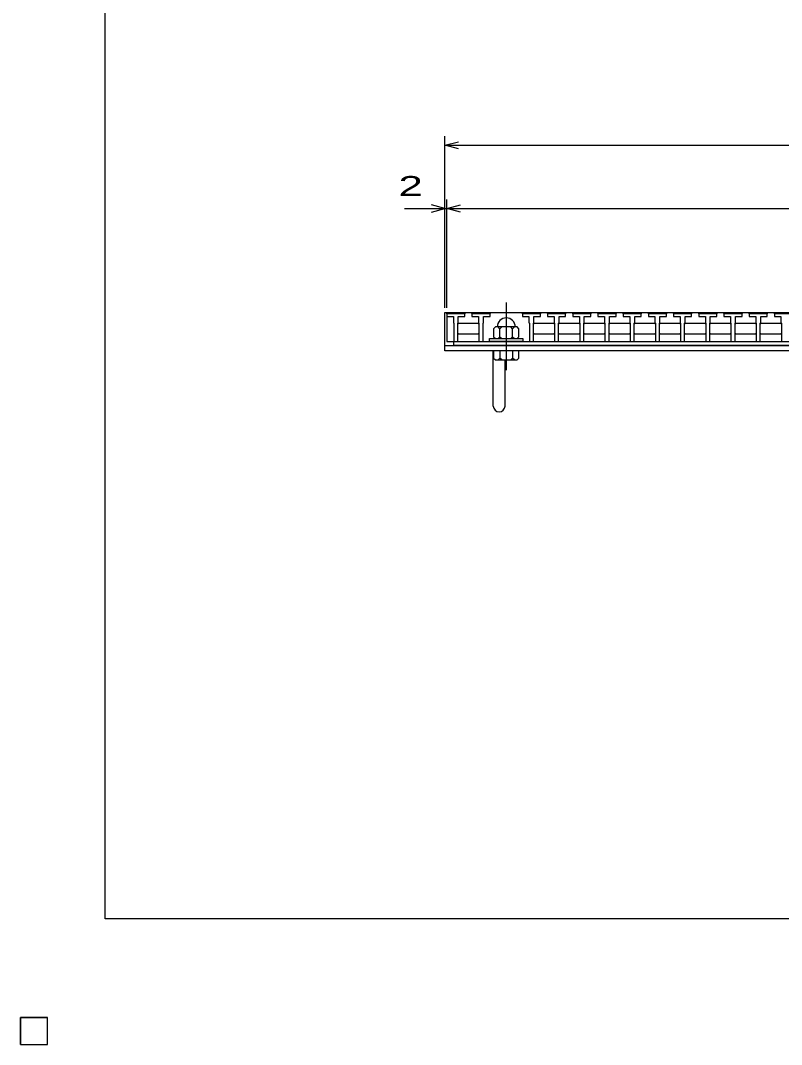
# Model space of a CAD drawing. Units: millimetres, scale not verified. Extents: x -1823 to 1731, y -1286 to 1054.
# Drawn here: x -1823 to -980, y -1286 to -152 of the extents above; entities that cross this region are included whole.
import ezdxf
from ezdxf.enums import TextEntityAlignment as Align

# ---------------------------------------------------------------- set-up
doc = ezdxf.new("R2010")
doc.units = ezdxf.units.MM
doc.header["$LTSCALE"] = 10
doc.linetypes.add('CHAIN', pattern=[18.5, 12, -1.5, 3.5, -1.5])
for name, color, linetype, lineweight in [('0_2', 150, 'Continuous', 25), ('16', 3, 'Continuous', 25), ('19', 6, 'Continuous', 25), ('22', 2, 'Continuous', 25)]:
    doc.layers.add(name, color=color, linetype=linetype, lineweight=lineweight)
doc.styles.add('ベクトル', font='')
doc.styles.get('ベクトル').set_extended_font_data('ベクトル')

msp = doc.modelspace()

# ---------------------------------------------------------------- linework, layer by layer
at = {"layer": '0_2'}
for p, q in [((-1729, -1146.5), (-1729, 1053.5)), ((1731, -1146.5), (-1729, -1146.5))]:
    msp.add_line(p, q, dxfattribs=at)
at = {"layer": '16', "linetype": 'CHAIN'}
msp.add_line((-1284.9, -464.15), (-1284.9, -539.15), dxfattribs=at)
at = {"layer": '16'}
for p, q in [((-1350.7, -476.65), (-1350.2, -475.15)), ((-1350.7, -475.15), (-354.7, -475.15)), ((-1350.7, -475.15), (-1350.7, -507.15)), ((-1350.2, -475.15), (-1347.3, -475.15)), ((-1347.3, -475.15), (-1346.8, -476.65)), ((-1342.65, -476.65), (-1342.15, -475.15)), ((-1342.15, -475.15), (-1339.25, -475.15)), ((-1339.25, -475.15), (-1338.75, -476.65)), ((-1334.6, -476.65), (-1334.1, -475.15)), ((-1334.1, -475.15), (-1331.2, -475.15)), ((-1331.2, -475.15), (-1330.7, -476.65)), ((-1322.8, -476.65), (-1322.3, -475.15)), ((-1322.3, -475.15), (-1319.4, -475.15)), ((-1319.4, -475.15), (-1318.9, -476.65)), ((-1314.75, -476.65), (-1314.25, -475.15)), ((-1314.25, -475.15), (-1311.35, -475.15)), ((-1311.35, -475.15), (-1310.85, -476.65)), ((-1306.7, -476.65), (-1306.2, -475.15)), ((-1306.2, -475.15), (-1303.3, -475.15)), ((-1303.3, -475.15), (-1302.8, -476.65)), ((-1267, -476.65), (-1266.5, -475.15)), ((-1266.5, -475.15), (-1263.6, -475.15)), ((-1263.6, -475.15), (-1263.1, -476.65)), ((-1258.95, -476.65), (-1258.45, -475.15)), ((-1258.45, -475.15), (-1255.55, -475.15)), ((-1255.55, -475.15), (-1255.05, -476.65)), ((-1250.9, -476.65), (-1250.4, -475.15)), ((-1250.4, -475.15), (-1247.5, -475.15)), ((-1247.5, -475.15), (-1247, -476.65)), ((-1239.1, -476.65), (-1238.6, -475.15)), ((-1238.6, -475.15), (-1235.7, -475.15)), ((-1235.7, -475.15), (-1235.2, -476.65)), ((-1231.05, -476.65), (-1230.55, -475.15)), ((-1230.55, -475.15), (-1227.65, -475.15)), ((-1227.65, -475.15), (-1227.15, -476.65)), ((-1223, -476.65), (-1222.5, -475.15)), ((-1222.5, -475.15), (-1219.6, -475.15)), ((-1219.6, -475.15), (-1219.1, -476.65)), ((-1211.2, -476.65), (-1210.7, -475.15)), ((-1210.7, -475.15), (-1207.8, -475.15)), ((-1207.8, -475.15), (-1207.3, -476.65)), ((-1203.15, -476.65), (-1202.65, -475.15)), ((-1202.65, -475.15), (-1199.75, -475.15)), ((-1199.75, -475.15), (-1199.25, -476.65)), ((-1195.1, -476.65), (-1194.6, -475.15)), ((-1194.6, -475.15), (-1191.7, -475.15)), ((-1191.7, -475.15), (-1191.2, -476.65)), ((-1183.3, -476.65), (-1182.8, -475.15)), ((-1182.8, -475.15), (-1179.9, -475.15)), ((-1179.9, -475.15), (-1179.4, -476.65)), ((-1175.25, -476.65), (-1174.75, -475.15)), ((-1174.75, -475.15), (-1171.85, -475.15)), ((-1171.85, -475.15), (-1171.35, -476.65)), ((-1167.2, -476.65), (-1166.7, -475.15)), ((-1166.7, -475.15), (-1163.8, -475.15)), ((-1163.8, -475.15), (-1163.3, -476.65)), ((-1155.4, -476.65), (-1154.9, -475.15)), ((-1154.9, -475.15), (-1152, -475.15)), ((-1152, -475.15), (-1151.5, -476.65)), ((-1147.35, -476.65), (-1146.85, -475.15)), ((-1146.85, -475.15), (-1143.95, -475.15)), ((-1143.95, -475.15), (-1143.45, -476.65)), ((-1139.3, -476.65), (-1138.8, -475.15)), ((-1138.8, -475.15), (-1135.9, -475.15)), ((-1135.9, -475.15), (-1135.4, -476.65)), ((-1127.5, -476.65), (-1127, -475.15)), ((-1127, -475.15), (-1124.1, -475.15)), ((-1124.1, -475.15), (-1123.6, -476.65)), ((-1119.45, -476.65), (-1118.95, -475.15)), ((-1118.95, -475.15), (-1116.05, -475.15)), ((-1116.05, -475.15), (-1115.55, -476.65)), ((-1111.4, -476.65), (-1110.9, -475.15)), ((-1110.9, -475.15), (-1108, -475.15)), ((-1108, -475.15), (-1107.5, -476.65)), ((-1099.6, -476.65), (-1099.1, -475.15)), ((-1099.1, -475.15), (-1096.2, -475.15)), ((-1096.2, -475.15), (-1095.7, -476.65)), ((-1091.55, -476.65), (-1091.05, -475.15)), ((-1091.05, -475.15), (-1088.15, -475.15)), ((-1088.15, -475.15), (-1087.65, -476.65)), ((-1083.5, -476.65), (-1083, -475.15)), ((-1083, -475.15), (-1080.1, -475.15)), ((-1080.1, -475.15), (-1079.6, -476.65)), ((-1071.7, -476.65), (-1071.2, -475.15)), ((-1071.2, -475.15), (-1068.3, -475.15)), ((-1068.3, -475.15), (-1067.8, -476.65)), ((-1063.65, -476.65), (-1063.15, -475.15)), ((-1063.15, -475.15), (-1060.25, -475.15)), ((-1060.25, -475.15), (-1059.75, -476.65)), ((-1055.6, -476.65), (-1055.1, -475.15)), ((-1055.1, -475.15), (-1052.2, -475.15)), ((-1052.2, -475.15), (-1051.7, -476.65)), ((-1043.8, -476.65), (-1043.3, -475.15)), ((-1043.3, -475.15), (-1040.4, -475.15)), ((-1040.4, -475.15), (-1039.9, -476.65)), ((-1035.75, -476.65), (-1035.25, -475.15)), ((-1035.25, -475.15), (-1032.35, -475.15)), ((-1032.35, -475.15), (-1031.85, -476.65)), ((-1027.7, -476.65), (-1027.2, -475.15)), ((-1027.2, -475.15), (-1024.3, -475.15)), ((-1024.3, -475.15), (-1023.8, -476.65)), ((-1015.9, -476.65), (-1015.4, -475.15)), ((-1015.4, -475.15), (-1012.5, -475.15)), ((-1012.5, -475.15), (-1012, -476.65)), ((-1007.85, -476.65), (-1007.35, -475.15)), ((-1007.35, -475.15), (-1004.45, -475.15)), ((-1004.45, -475.15), (-1003.95, -476.65)), ((-999.8, -476.65), (-999.3, -475.15)), ((-999.3, -475.15), (-996.4, -475.15)), ((-996.4, -475.15), (-995.9, -476.65)), ((-988, -476.65), (-987.5, -475.15)), ((-987.5, -475.15), (-984.6, -475.15)), ((-984.6, -475.15), (-984.1, -476.65)), ((-1350.7, -476.65), (-1350.7, -479.65)), ((-1330.7, -476.65), (-1350.7, -476.65)), ((-1350.7, -479.65), (-1343.45, -479.65)), ((-1343.45, -479.65), (-1343.45, -486.65)), ((-1343.45, -486.65), (-1342.95, -487.15)), ((-1342.95, -487.15), (-1342.95, -507.15)), ((-1338.45, -487.15), (-1337.95, -486.65)), ((-1338.45, -507.15), (-1338.45, -487.15)), ((-1338.45, -488.15), (-1337.45, -487.15)), ((-1337.95, -486.65), (-1337.95, -479.65)), ((-1337.95, -479.65), (-1330.7, -479.65)), ((-1337.45, -487.15), (-1316.05, -487.15)), ((-1330.7, -479.65), (-1330.7, -476.65)), ((-1322.8, -476.65), (-1322.8, -479.65)), ((-1302.8, -476.65), (-1322.8, -476.65)), ((-1322.8, -479.65), (-1315.55, -479.65)), ((-1316.05, -487.15), (-1315.05, -488.15)), ((-1315.55, -479.65), (-1315.55, -486.65)), ((-1315.55, -486.65), (-1315.05, -487.15)), ((-1315.05, -487.15), (-1315.05, -507.15)), ((-1310.55, -487.15), (-1310.05, -486.65)), ((-1310.55, -507.15), (-1310.55, -487.15)), ((-1310.05, -486.65), (-1310.05, -479.65)), ((-1310.05, -479.65), (-1302.8, -479.65)), ((-1302.8, -479.65), (-1302.8, -476.65)), ((-1267, -476.65), (-1267, -479.65)), ((-1247, -476.65), (-1267, -476.65)), ((-1267, -479.65), (-1259.75, -479.65)), ((-1259.75, -479.65), (-1259.75, -486.65)), ((-1259.75, -486.65), (-1259.25, -487.15)), ((-1259.25, -487.15), (-1259.25, -507.15)), ((-1254.75, -487.15), (-1254.25, -486.65)), ((-1254.75, -507.15), (-1254.75, -487.15)), ((-1254.75, -488.15), (-1253.75, -487.15)), ((-1254.25, -486.65), (-1254.25, -479.65)), ((-1254.25, -479.65), (-1247, -479.65)), ((-1253.75, -487.15), (-1232.35, -487.15)), ((-1247, -479.65), (-1247, -476.65)), ((-1239.1, -476.65), (-1239.1, -479.65)), ((-1219.1, -476.65), (-1239.1, -476.65)), ((-1239.1, -479.65), (-1231.85, -479.65)), ((-1232.35, -487.15), (-1231.35, -488.15)), ((-1231.85, -479.65), (-1231.85, -486.65)), ((-1231.85, -486.65), (-1231.35, -487.15)), ((-1231.35, -487.15), (-1231.35, -507.15)), ((-1226.85, -487.15), (-1226.35, -486.65)), ((-1226.85, -507.15), (-1226.85, -487.15)), ((-1226.85, -488.15), (-1225.85, -487.15)), ((-1226.35, -486.65), (-1226.35, -479.65)), ((-1226.35, -479.65), (-1219.1, -479.65)), ((-1225.85, -487.15), (-1204.45, -487.15)), ((-1219.1, -479.65), (-1219.1, -476.65)), ((-1211.2, -476.65), (-1211.2, -479.65)), ((-1191.2, -476.65), (-1211.2, -476.65)), ((-1211.2, -479.65), (-1203.95, -479.65)), ((-1204.45, -487.15), (-1203.45, -488.15)), ((-1203.95, -479.65), (-1203.95, -486.65)), ((-1203.95, -486.65), (-1203.45, -487.15)), ((-1203.45, -487.15), (-1203.45, -507.15)), ((-1198.95, -487.15), (-1198.45, -486.65)), ((-1198.95, -507.15), (-1198.95, -487.15)), ((-1198.95, -488.15), (-1197.95, -487.15)), ((-1198.45, -486.65), (-1198.45, -479.65)), ((-1198.45, -479.65), (-1191.2, -479.65)), ((-1197.95, -487.15), (-1176.55, -487.15)), ((-1191.2, -479.65), (-1191.2, -476.65)), ((-1183.3, -476.65), (-1183.3, -479.65)), ((-1163.3, -476.65), (-1183.3, -476.65)), ((-1183.3, -479.65), (-1176.05, -479.65)), ((-1176.55, -487.15), (-1175.55, -488.15)), ((-1176.05, -479.65), (-1176.05, -486.65)), ((-1176.05, -486.65), (-1175.55, -487.15)), ((-1175.55, -487.15), (-1175.55, -507.15)), ((-1171.05, -487.15), (-1170.55, -486.65)), ((-1171.05, -507.15), (-1171.05, -487.15)), ((-1171.05, -488.15), (-1170.05, -487.15)), ((-1170.55, -486.65), (-1170.55, -479.65)), ((-1170.55, -479.65), (-1163.3, -479.65)), ((-1170.05, -487.15), (-1148.65, -487.15)), ((-1163.3, -479.65), (-1163.3, -476.65)), ((-1155.4, -476.65), (-1155.4, -479.65)), ((-1135.4, -476.65), (-1155.4, -476.65)), ((-1155.4, -479.65), (-1148.15, -479.65)), ((-1148.65, -487.15), (-1147.65, -488.15)), ((-1148.15, -479.65), (-1148.15, -486.65)), ((-1148.15, -486.65), (-1147.65, -487.15)), ((-1147.65, -487.15), (-1147.65, -507.15)), ((-1143.15, -487.15), (-1142.65, -486.65)), ((-1143.15, -507.15), (-1143.15, -487.15)), ((-1143.15, -488.15), (-1142.15, -487.15)), ((-1142.65, -486.65), (-1142.65, -479.65)), ((-1142.65, -479.65), (-1135.4, -479.65)), ((-1142.15, -487.15), (-1120.75, -487.15)), ((-1135.4, -479.65), (-1135.4, -476.65)), ((-1127.5, -476.65), (-1127.5, -479.65)), ((-1107.5, -476.65), (-1127.5, -476.65)), ((-1127.5, -479.65), (-1120.25, -479.65)), ((-1120.75, -487.15), (-1119.75, -488.15)), ((-1120.25, -479.65), (-1120.25, -486.65)), ((-1120.25, -486.65), (-1119.75, -487.15)), ((-1119.75, -487.15), (-1119.75, -507.15)), ((-1115.25, -487.15), (-1114.75, -486.65)), ((-1115.25, -507.15), (-1115.25, -487.15)), ((-1115.25, -488.15), (-1114.25, -487.15)), ((-1114.75, -486.65), (-1114.75, -479.65)), ((-1114.75, -479.65), (-1107.5, -479.65)), ((-1114.25, -487.15), (-1092.85, -487.15)), ((-1107.5, -479.65), (-1107.5, -476.65)), ((-1099.6, -476.65), (-1099.6, -479.65)), ((-1079.6, -476.65), (-1099.6, -476.65)), ((-1099.6, -479.65), (-1092.35, -479.65)), ((-1092.85, -487.15), (-1091.85, -488.15)), ((-1092.35, -479.65), (-1092.35, -486.65)), ((-1092.35, -486.65), (-1091.85, -487.15)), ((-1091.85, -487.15), (-1091.85, -507.15)), ((-1087.35, -487.15), (-1086.85, -486.65)), ((-1087.35, -507.15), (-1087.35, -487.15)), ((-1087.35, -488.15), (-1086.35, -487.15)), ((-1086.85, -486.65), (-1086.85, -479.65)), ((-1086.85, -479.65), (-1079.6, -479.65)), ((-1086.35, -487.15), (-1064.95, -487.15)), ((-1079.6, -479.65), (-1079.6, -476.65)), ((-1071.7, -476.65), (-1071.7, -479.65)), ((-1051.7, -476.65), (-1071.7, -476.65)), ((-1071.7, -479.65), (-1064.45, -479.65)), ((-1064.95, -487.15), (-1063.95, -488.15)), ((-1064.45, -479.65), (-1064.45, -486.65)), ((-1064.45, -486.65), (-1063.95, -487.15)), ((-1063.95, -487.15), (-1063.95, -507.15)), ((-1059.45, -487.15), (-1058.95, -486.65)), ((-1059.45, -507.15), (-1059.45, -487.15)), ((-1059.45, -488.15), (-1058.45, -487.15)), ((-1058.95, -486.65), (-1058.95, -479.65)), ((-1058.95, -479.65), (-1051.7, -479.65)), ((-1058.45, -487.15), (-1037.05, -487.15)), ((-1051.7, -479.65), (-1051.7, -476.65)), ((-1043.8, -476.65), (-1043.8, -479.65)), ((-1023.8, -476.65), (-1043.8, -476.65)), ((-1043.8, -479.65), (-1036.55, -479.65)), ((-1037.05, -487.15), (-1036.05, -488.15)), ((-1036.55, -479.65), (-1036.55, -486.65)), ((-1036.55, -486.65), (-1036.05, -487.15)), ((-1036.05, -487.15), (-1036.05, -507.15)), ((-1031.55, -487.15), (-1031.05, -486.65)), ((-1031.55, -507.15), (-1031.55, -487.15)), ((-1031.55, -488.15), (-1030.55, -487.15)), ((-1031.05, -486.65), (-1031.05, -479.65)), ((-1031.05, -479.65), (-1023.8, -479.65)), ((-1030.55, -487.15), (-1009.15, -487.15)), ((-1023.8, -479.65), (-1023.8, -476.65)), ((-1015.9, -476.65), (-1015.9, -479.65)), ((-995.9, -476.65), (-1015.9, -476.65)), ((-1015.9, -479.65), (-1008.65, -479.65)), ((-1009.15, -487.15), (-1008.15, -488.15)), ((-1008.65, -479.65), (-1008.65, -486.65)), ((-1008.65, -486.65), (-1008.15, -487.15)), ((-1008.15, -487.15), (-1008.15, -507.15)), ((-1003.65, -487.15), (-1003.15, -486.65)), ((-1003.65, -507.15), (-1003.65, -487.15)), ((-1003.65, -488.15), (-1002.65, -487.15)), ((-1003.15, -486.65), (-1003.15, -479.65)), ((-1003.15, -479.65), (-995.9, -479.65)), ((-1002.65, -487.15), (-981.25, -487.15)), ((-995.9, -479.65), (-995.9, -476.65)), ((-988, -476.65), (-988, -479.65)), ((-968, -476.65), (-988, -476.65)), ((-988, -479.65), (-980.75, -479.65)), ((-981.25, -487.15), (-980.25, -488.15)), ((-980.75, -479.65), (-980.75, -486.65)), ((-980.75, -486.65), (-980.25, -487.15)), ((-980.25, -487.15), (-980.25, -507.15)), ((-1337.45, -499.15), (-1338.45, -498.15)), ((-1315.05, -498.15), (-1316.05, -499.15)), ((-1296.9, -491.15), (-1298.9, -493.15)), ((-1298.9, -493.15), (-1298.9, -502.15)), ((-1272.9, -491.15), (-1296.9, -491.15)), ((-1291.9, -493.15), (-1293.9, -491.15)), ((-1289.9, -491.15), (-1291.9, -493.15)), ((-1291.9, -502.15), (-1291.9, -493.15)), ((-1277.9, -493.15), (-1279.9, -491.15)), ((-1275.9, -491.15), (-1277.9, -493.15)), ((-1277.9, -502.15), (-1277.9, -493.15)), ((-1270.9, -493.15), (-1272.9, -491.15)), ((-1270.9, -502.15), (-1270.9, -493.15)), ((-1253.75, -499.15), (-1254.75, -498.15)), ((-1231.35, -498.15), (-1232.35, -499.15)), ((-1225.85, -499.15), (-1226.85, -498.15)), ((-1203.45, -498.15), (-1204.45, -499.15)), ((-1197.95, -499.15), (-1198.95, -498.15)), ((-1175.55, -498.15), (-1176.55, -499.15)), ((-1170.05, -499.15), (-1171.05, -498.15)), ((-1147.65, -498.15), (-1148.65, -499.15)), ((-1142.15, -499.15), (-1143.15, -498.15)), ((-1119.75, -498.15), (-1120.75, -499.15)), ((-1114.25, -499.15), (-1115.25, -498.15)), ((-1091.85, -498.15), (-1092.85, -499.15)), ((-1086.35, -499.15), (-1087.35, -498.15)), ((-1063.95, -498.15), (-1064.95, -499.15)), ((-1058.45, -499.15), (-1059.45, -498.15)), ((-1036.05, -498.15), (-1037.05, -499.15)), ((-1030.55, -499.15), (-1031.55, -498.15)), ((-1008.15, -498.15), (-1009.15, -499.15)), ((-1002.65, -499.15), (-1003.65, -498.15)), ((-980.25, -498.15), (-981.25, -499.15)), ((-1350.7, -507.15), (-354.7, -507.15)), ((-1342.95, -507.15), (-1338.45, -507.15)), ((-1342.95, -507.15), (-362.45, -507.15)), ((-1342.95, -511.65), (-1342.95, -507.15)), ((-1316.05, -499.15), (-1337.45, -499.15)), ((-1315.05, -507.15), (-1310.55, -507.15)), ((-1303.4, -507.15), (-1303.4, -504.15)), ((-1303.4, -504.15), (-1266.4, -504.15)), ((-1266.4, -507.15), (-1303.4, -507.15)), ((-1298.9, -502.15), (-1296.9, -504.15)), ((-1293.9, -504.15), (-1291.9, -502.15)), ((-1291.9, -502.15), (-1289.9, -504.15)), ((-1279.9, -504.15), (-1277.9, -502.15)), ((-1277.9, -502.15), (-1275.9, -504.15)), ((-1272.9, -504.15), (-1270.9, -502.15)), ((-1266.4, -504.15), (-1266.4, -507.15)), ((-1259.25, -507.15), (-1254.75, -507.15)), ((-1232.35, -499.15), (-1253.75, -499.15)), ((-1231.35, -507.15), (-1226.85, -507.15)), ((-1204.45, -499.15), (-1225.85, -499.15)), ((-1203.45, -507.15), (-1198.95, -507.15)), ((-1176.55, -499.15), (-1197.95, -499.15)), ((-1175.55, -507.15), (-1171.05, -507.15)), ((-1148.65, -499.15), (-1170.05, -499.15)), ((-1147.65, -507.15), (-1143.15, -507.15)), ((-1120.75, -499.15), (-1142.15, -499.15)), ((-1119.75, -507.15), (-1115.25, -507.15)), ((-1092.85, -499.15), (-1114.25, -499.15)), ((-1091.85, -507.15), (-1087.35, -507.15)), ((-1064.95, -499.15), (-1086.35, -499.15)), ((-1063.95, -507.15), (-1059.45, -507.15)), ((-1037.05, -499.15), (-1058.45, -499.15)), ((-1036.05, -507.15), (-1031.55, -507.15)), ((-1009.15, -499.15), (-1030.55, -499.15)), ((-1008.15, -507.15), (-1003.65, -507.15)), ((-981.25, -499.15), (-1002.65, -499.15)), ((-980.25, -507.15), (-975.75, -507.15)), ((-362.45, -511.65), (-1342.95, -511.65)), ((-1822.7, -1255.65), (-1792.7, -1255.65)), ((-1822.7, -1285.65), (-1822.7, -1255.65)), ((-1822.7, -1255.65), (-1792.7, -1255.65)), ((-1822.7, -1285.65), (-1822.7, -1255.65)), ((-1822.7, -1255.65), (-1792.7, -1255.65)), ((-1822.7, -1285.65), (-1822.7, -1255.65)), ((-1822.7, -1255.65), (-1792.7, -1255.65)), ((-1822.7, -1285.65), (-1822.7, -1255.65)), ((-1822.7, -1255.65), (-1792.7, -1255.65)), ((-1822.7, -1285.65), (-1822.7, -1255.65)), ((-1792.7, -1285.65), (-1792.7, -1255.65)), ((-1792.7, -1285.65), (-1792.7, -1255.65)), ((-1792.7, -1285.65), (-1792.7, -1255.65)), ((-1792.7, -1285.65), (-1792.7, -1255.65)), ((-1792.7, -1285.65), (-1792.7, -1255.65)), ((-1822.7, -1285.65), (-1792.7, -1285.65)), ((-1822.7, -1285.65), (-1792.7, -1285.65)), ((-1822.7, -1285.65), (-1792.7, -1285.65)), ((-1822.7, -1285.65), (-1792.7, -1285.65)), ((-1822.7, -1285.65), (-1792.7, -1285.65))]:
    msp.add_line(p, q, dxfattribs=at)
msp.add_arc((-1284.9, -491.15), 10, 0, 180, dxfattribs=at)
at = {"layer": '19'}
for p, q in [((-1352.7, -511.65), (-1352.7, -475.15)), ((-1352.7, -475.15), (-1350.7, -475.15)), ((-1352.7, -511.65), (-352.7, -511.65)), ((-1352.7, -517.65), (-1352.7, -511.65)), ((-352.7, -517.65), (-1352.7, -517.65)), ((-1299.2, -578.76), (-1299.2, -517.65)), ((-1298.9, -517.65), (-1298.9, -525.65)), ((-1270.9, -517.65), (-1298.9, -517.65)), ((-1291.9, -517.65), (-1291.9, -525.65)), ((-1277.9, -517.65), (-1277.9, -525.65)), ((-1270.9, -525.65), (-1270.9, -517.65)), ((-1298.9, -525.65), (-1296.9, -527.65)), ((-1296.9, -527.65), (-1272.9, -527.65)), ((-1291.9, -525.65), (-1293.9, -527.65)), ((-1289.9, -527.65), (-1291.9, -525.65)), ((-1286.2, -578.76), (-1286.2, -527.65)), ((-1277.9, -525.65), (-1279.9, -527.65)), ((-1275.9, -527.65), (-1277.9, -525.65)), ((-1272.9, -527.65), (-1270.9, -525.65))]:
    msp.add_line(p, q, dxfattribs=at)
msp.add_arc((-1292.7, -578.76), 6.5, 180, 0, dxfattribs=at)
at = {"layer": '22', "color": 4}
for p, q in [((-1352.7, -470.15), (-1352.7, -280.15)), ((-1352.7, -290.15), (-1337.7, -286.15)), ((-1337.7, -294.15), (-1352.7, -290.15)), ((-1352.7, -290.15), (-352.7, -290.15)), ((-1352.7, -470.15), (-1352.7, -350.15)), ((-1350.7, -470.15), (-1350.7, -350.15)), ((-1397.7, -360.15), (-1352.7, -360.15)), ((-1352.7, -360.15), (-1367.7, -356.15)), ((-1367.7, -364.15), (-1352.7, -360.15)), ((-1352.7, -360.15), (-1350.7, -360.15)), ((-1350.7, -360.15), (-1335.7, -356.15)), ((-1335.7, -364.15), (-1350.7, -360.15)), ((-1350.7, -360.15), (-354.7, -360.15))]:
    msp.add_line(p, q, dxfattribs=at)
at = {"layer": '22'}
for p, q in [((-1792.7, -1255.65), (-1822.7, -1255.65)), ((-1822.7, -1255.65), (-1822.7, -1285.65)), ((-1792.7, -1255.65), (-1822.7, -1255.65)), ((-1822.7, -1255.65), (-1822.7, -1285.65)), ((-1792.7, -1255.65), (-1822.7, -1255.65)), ((-1822.7, -1255.65), (-1822.7, -1285.65)), ((-1792.7, -1285.65), (-1792.7, -1255.65)), ((-1792.7, -1285.65), (-1792.7, -1255.65)), ((-1792.7, -1285.65), (-1792.7, -1255.65)), ((-1822.7, -1285.65), (-1792.7, -1285.65)), ((-1822.7, -1285.65), (-1792.7, -1285.65)), ((-1822.7, -1285.65), (-1792.7, -1285.65))]:
    msp.add_line(p, q, dxfattribs=at)

# ---------------------------------------------------------------- texts
at = {"layer": '22', "style": 'ベクトル', "width": 1.65}
msp.add_text(' 2 ', height=21.99, dxfattribs=at).set_placement((-1417.7, -335.15), align=Align.MIDDLE_LEFT)

doc.saveas('drawing.dxf')
